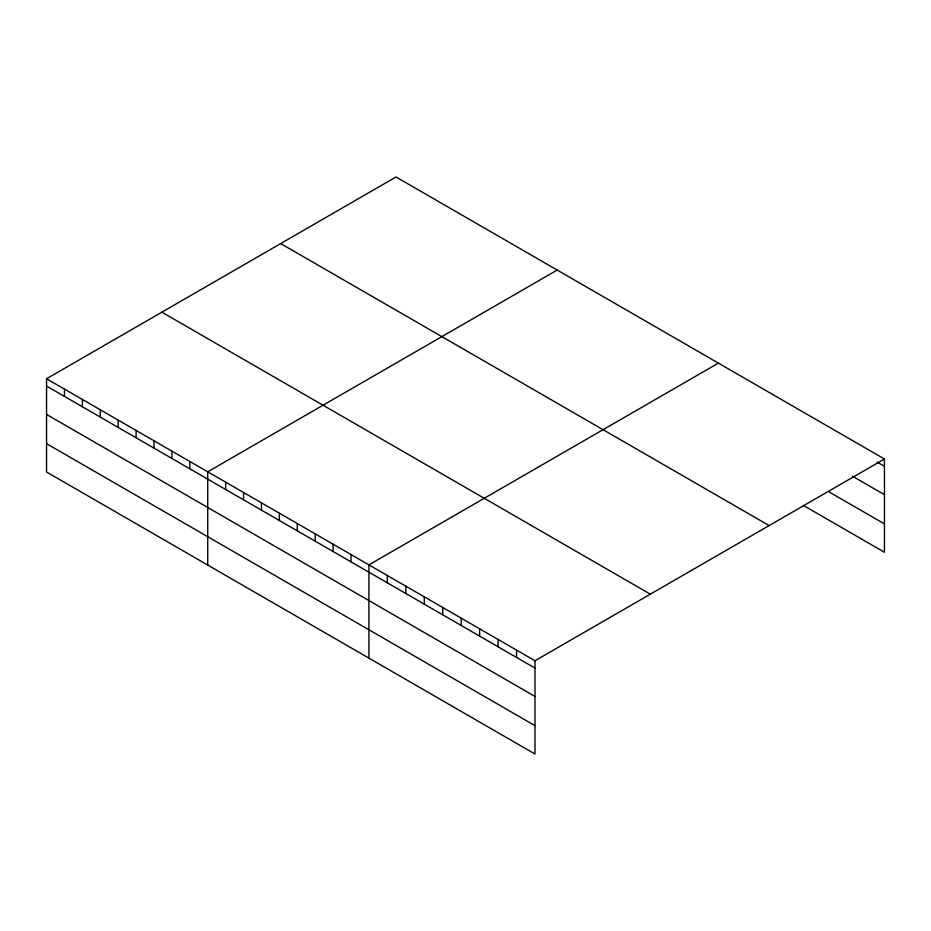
<?xml version="1.0" encoding="UTF-8"?>
<svg xmlns="http://www.w3.org/2000/svg" width="931" height="931" viewBox="0 0 931 931"><rect width="100%" height="100%" fill="white"/><g stroke="black" fill="none" stroke-linecap="round" stroke-linejoin="round"><path stroke-width="1.4" d="M46.55 378.754L534.988 660.754L534.988 754.005L46.55 472.005L46.55 378.754L396.012 176.995L884.45 458.995L884.45 552.246L803.255 505.37M557.192 270.048L207.729 471.808L207.729 565.07M718.383 363.113L368.92 564.873L368.92 658.124M534.988 660.754L884.45 458.995M877.072 462.055L884.45 466.315M852.47 476.207L884.45 494.675M829.09 491.929L884.45 523.885M280.685 243.573L769.122 525.573M161.878 312.176L650.315 594.164M46.55 386.074L534.988 668.074M46.55 414.435L534.988 696.435M46.55 443.656L534.988 725.645M516.542 650.094L516.542 657.426M498.085 639.446L498.085 646.766M479.628 628.786L479.628 636.117M461.182 618.137L461.182 625.457M442.725 607.478L442.725 614.809M424.28 596.829L424.28 604.161M405.823 586.181L405.823 593.501M387.377 575.521L387.377 582.853M351.01 554.527L351.01 561.859M333.1 544.193L333.1 551.513M315.19 533.847L315.19 541.179M297.28 523.513L297.28 530.833M279.37 513.167L279.37 520.499M261.46 502.833L261.46 510.153M243.55 492.487L243.55 499.819M225.639 482.153L225.639 489.473M189.831 461.473L189.831 468.793M171.921 451.128L171.921 458.459M154.011 440.794L154.011 448.114M136.101 430.448L136.101 437.779M118.19 420.114L118.19 427.434M100.28 409.768L100.28 417.1M82.37 399.434L82.37 406.754M64.46 389.088L64.46 396.42"/></g></svg>
